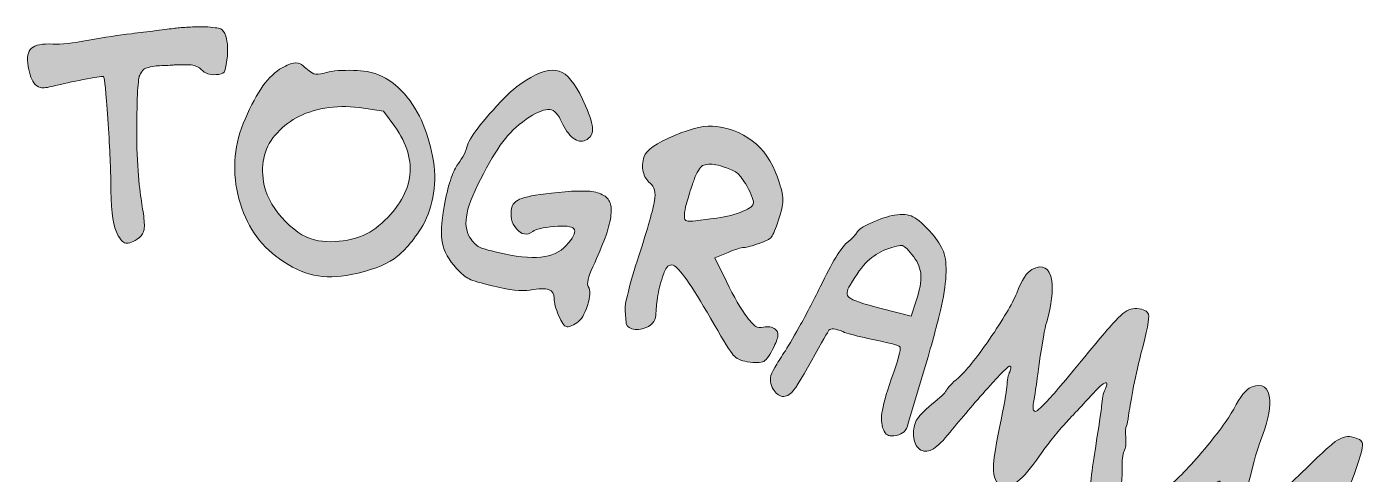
# Model space of a CAD drawing. Header units: inches. Extents: x -377 to 507, y -117 to 625.
# Drawn here: x -234.02 to -201.64, y 563.56 to 574.41 of the extents above; entities that cross this region are included whole.
import ezdxf

# ---------------------------------------------------------------- set-up
doc = ezdxf.new("R2010")
doc.units = ezdxf.units.IN
doc.header["$MEASUREMENT"] = 0
doc.layers.add('ENGRAVE', color=7, linetype='Continuous')

# ---------------------------------------------------------------- blocks, each defined once
blk = doc.blocks.new('block 263')
at = {"layer": 'ENGRAVE'}
h = blk.add_hatch(color=7, dxfattribs=at)
h.dxf.hatch_style = 2
edge = h.paths.add_edge_path()
edge.add_spline(control_points=[(-231.48, 574.242), (-231.286, 574.266), (-231.087, 574.29), (-230.882, 574.316), (-230.677, 574.341), (-230.527, 574.36), (-230.43, 574.372), (-230.333, 574.384), (-230.222, 574.393), (-230.098, 574.4), (-229.973, 574.408), (-229.843, 574.411), (-229.707, 574.409), (-229.499, 574.398), (-229.368, 574.38), (-229.316, 574.358), (-229.263, 574.335), (-229.223, 574.275), (-229.194, 574.178), (-229.145, 574.034), (-229.136, 573.844), (-229.165, 573.608), (-229.186, 573.445), (-229.209, 573.346), (-229.237, 573.311), (-229.264, 573.276), (-229.329, 573.255), (-229.431, 573.249), (-229.579, 573.24), (-229.698, 573.28), (-229.789, 573.371), (-229.842, 573.43), (-229.911, 573.466), (-229.995, 573.479), (-230.079, 573.492), (-230.229, 573.493), (-230.444, 573.483), (-230.478, 573.479), (-230.526, 573.475), (-230.589, 573.473), (-230.708, 573.468), (-230.791, 573.466), (-230.839, 573.466), (-230.888, 573.465), (-230.946, 573.456), (-231.015, 573.437), (-231.084, 573.418), (-231.128, 573.405), (-231.148, 573.397), (-231.169, 573.39), (-231.197, 573.361), (-231.234, 573.309), (-231.27, 573.257), (-231.291, 573.217), (-231.295, 573.19), (-231.3, 573.161), (-231.307, 573.098), (-231.318, 573), (-231.33, 572.901), (-231.335, 572.817), (-231.336, 572.746), (-231.337, 572.676), (-231.339, 572.562), (-231.342, 572.404), (-231.347, 572.313), (-231.348, 572.243), (-231.345, 572.192), (-231.356, 571.785), (-231.35, 571.405), (-231.327, 571.05), (-231.304, 570.695), (-231.277, 570.428), (-231.247, 570.249), (-231.218, 570.069), (-231.194, 569.907), (-231.176, 569.762), (-231.159, 569.617), (-231.162, 569.509), (-231.185, 569.44), (-231.209, 569.371), (-231.262, 569.31), (-231.343, 569.258), (-231.478, 569.175), (-231.578, 569.146), (-231.645, 569.173), (-231.711, 569.198), (-231.78, 569.292), (-231.85, 569.455), (-231.936, 569.652), (-231.979, 570.05), (-231.98, 570.649), (-231.983, 571.017), (-232.006, 571.526), (-232.05, 572.179), (-232.094, 572.831), (-232.129, 573.172), (-232.155, 573.202), (-232.16, 573.214), (-232.293, 573.195), (-232.553, 573.147), (-232.812, 573.099), (-233.054, 573.048), (-233.277, 572.992), (-233.467, 572.946), (-233.591, 572.924), (-233.65, 572.927), (-233.709, 572.93), (-233.762, 572.959), (-233.811, 573.012), (-233.89, 573.101), (-233.948, 573.246), (-233.982, 573.446), (-234.016, 573.662), (-233.988, 573.811), (-233.899, 573.891), (-233.809, 573.97), (-233.638, 574.004), (-233.385, 573.989), (-233.193, 573.979), (-232.903, 574.01), (-232.514, 574.082), (-232.126, 574.154), (-231.781, 574.208), (-231.48, 574.242)], knot_values=[0, 0, 0, 0, 1, 1, 1, 2, 2, 2, 3, 3, 3, 4, 4, 4, 5, 5, 5, 6, 6, 6, 7, 7, 7, 8, 8, 8, 9, 9, 9, 10, 10, 10, 11, 11, 11, 12, 12, 12, 13, 13, 13, 14, 14, 14, 15, 15, 15, 16, 16, 16, 17, 17, 17, 18, 18, 18, 19, 19, 19, 20, 20, 20, 21, 21, 21, 22, 22, 22, 23, 23, 23, 24, 24, 24, 25, 25, 25, 26, 26, 26, 27, 27, 27, 28, 28, 28, 29, 29, 29, 30, 30, 30, 31, 31, 31, 32, 32, 32, 33, 33, 33, 34, 34, 34, 35, 35, 35, 36, 36, 36, 37, 37, 37, 38, 38, 38, 39, 39, 39, 40, 40, 40, 41, 41, 41, 41], degree=3, periodic=1)
h = blk.add_hatch(color=7, dxfattribs=at)
h.dxf.hatch_style = 2
edge = h.paths.add_edge_path()
edge.add_spline(control_points=[(-226.809, 573.286), (-226.665, 573.333), (-226.462, 573.356), (-226.2, 573.354), (-225.938, 573.352), (-225.73, 573.326), (-225.578, 573.275), (-225.349, 573.201), (-225.136, 573.063), (-224.938, 572.859), (-224.74, 572.656), (-224.58, 572.418), (-224.457, 572.146), (-224.335, 571.874), (-224.244, 571.582), (-224.184, 571.271), (-224.125, 570.96), (-224.117, 570.662), (-224.159, 570.377), (-224.201, 570.093), (-224.288, 569.831), (-224.42, 569.594), (-224.653, 569.218), (-224.885, 568.949), (-225.118, 568.786), (-225.35, 568.624), (-225.695, 568.496), (-226.154, 568.405), (-226.484, 568.334), (-226.786, 568.329), (-227.059, 568.389), (-227.333, 568.45), (-227.612, 568.58), (-227.895, 568.782), (-228.381, 569.128), (-228.707, 569.613), (-228.874, 570.237), (-229.041, 570.861), (-229.007, 571.469), (-228.771, 572.062), (-228.5, 572.734), (-228.207, 573.173), (-227.891, 573.378), (-227.759, 573.461), (-227.648, 573.51), (-227.557, 573.525), (-227.466, 573.541), (-227.399, 573.529), (-227.356, 573.491), (-227.314, 573.453), (-227.266, 573.414), (-227.216, 573.372), (-227.165, 573.33), (-227.113, 573.297), (-227.059, 573.272), (-227.006, 573.247), (-226.923, 573.252), (-226.809, 573.286)], knot_values=[0, 0, 0, 0, 1, 1, 1, 2, 2, 2, 3, 3, 3, 4, 4, 4, 5, 5, 5, 6, 6, 6, 7, 7, 7, 8, 8, 8, 9, 9, 9, 10, 10, 10, 11, 11, 11, 12, 12, 12, 13, 13, 13, 14, 14, 14, 15, 15, 15, 16, 16, 16, 17, 17, 17, 18, 18, 18, 19, 19, 19, 19], degree=3, periodic=1)
edge = h.paths.add_edge_path()
edge.add_spline(control_points=[(-225.101, 571.989), (-225.101, 571.989), (-225.371, 572.363), (-225.371, 572.363), (-225.371, 572.363), (-225.966, 572.451), (-225.966, 572.451), (-226.251, 572.487), (-226.527, 572.483), (-226.794, 572.436), (-227.06, 572.39), (-227.291, 572.312), (-227.487, 572.201), (-227.684, 572.09), (-227.854, 571.95), (-227.999, 571.78), (-228.144, 571.611), (-228.236, 571.423), (-228.275, 571.218), (-228.314, 571.013), (-228.311, 570.795), (-228.265, 570.566), (-228.186, 570.251), (-228.014, 569.96), (-227.748, 569.689), (-227.483, 569.419), (-227.216, 569.264), (-226.948, 569.224), (-226.68, 569.184), (-226.413, 569.196), (-226.147, 569.259), (-225.881, 569.323), (-225.663, 569.43), (-225.492, 569.582), (-225.061, 569.946), (-224.813, 570.334), (-224.746, 570.747), (-224.679, 571.159), (-224.798, 571.573), (-225.101, 571.989)], knot_values=[0, 0, 0, 0, 1, 1, 1, 2, 2, 2, 3, 3, 3, 4, 4, 4, 5, 5, 5, 6, 6, 6, 7, 7, 7, 8, 8, 8, 9, 9, 9, 10, 10, 10, 11, 11, 11, 12, 12, 12, 13, 13, 13, 13], degree=3, periodic=1)
h = blk.add_hatch(color=7, dxfattribs=at)
h.dxf.hatch_style = 2
edge = h.paths.add_edge_path()
edge.add_spline(control_points=[(-221.807, 573.182), (-221.491, 573.363), (-221.238, 573.403), (-221.047, 573.303), (-220.856, 573.203), (-220.668, 572.933), (-220.481, 572.495), (-220.369, 572.236), (-220.312, 572.046), (-220.312, 571.924), (-220.312, 571.802), (-220.367, 571.714), (-220.479, 571.659), (-220.571, 571.611), (-220.671, 571.629), (-220.779, 571.712), (-220.887, 571.796), (-220.981, 571.928), (-221.06, 572.109), (-221.139, 572.29), (-221.234, 572.389), (-221.347, 572.403), (-221.459, 572.418), (-221.625, 572.356), (-221.843, 572.216), (-222.07, 572.067), (-222.263, 571.895), (-222.422, 571.701), (-222.581, 571.506), (-222.756, 571.226), (-222.947, 570.859), (-223.165, 570.452), (-223.3, 570.131), (-223.35, 569.893), (-223.4, 569.656), (-223.377, 569.458), (-223.28, 569.302), (-223.209, 569.187), (-223.132, 569.109), (-223.049, 569.069), (-222.965, 569.029), (-222.766, 568.975), (-222.452, 568.906), (-222.037, 568.82), (-221.709, 568.797), (-221.467, 568.839), (-221.226, 568.88), (-221.034, 568.992), (-220.893, 569.173), (-220.755, 569.337), (-220.712, 569.451), (-220.764, 569.512), (-220.816, 569.574), (-220.976, 569.593), (-221.243, 569.569), (-221.509, 569.545), (-221.681, 569.504), (-221.759, 569.447), (-221.898, 569.347), (-222.03, 569.368), (-222.153, 569.51), (-222.276, 569.652), (-222.312, 569.828), (-222.263, 570.036), (-222.238, 570.14), (-222.136, 570.219), (-221.955, 570.272), (-221.774, 570.325), (-221.447, 570.371), (-220.974, 570.41), (-220.755, 570.428), (-220.574, 570.433), (-220.431, 570.425), (-220.288, 570.417), (-220.168, 570.389), (-220.073, 570.34), (-219.977, 570.292), (-219.914, 570.226), (-219.884, 570.144), (-219.855, 570.062), (-219.85, 569.945), (-219.87, 569.797), (-219.891, 569.648), (-219.937, 569.479), (-220.008, 569.29), (-220.079, 569.101), (-220.176, 568.867), (-220.3, 568.589), (-220.417, 568.338), (-220.455, 568.179), (-220.413, 568.111), (-220.358, 568.023), (-220.365, 567.871), (-220.434, 567.655), (-220.502, 567.439), (-220.587, 567.3), (-220.689, 567.237), (-220.811, 567.161), (-220.897, 567.129), (-220.946, 567.141), (-220.996, 567.153), (-221.057, 567.243), (-221.131, 567.411), (-221.204, 567.579), (-221.24, 567.718), (-221.237, 567.828), (-221.24, 567.938), (-221.285, 568.008), (-221.374, 568.038), (-221.463, 568.068), (-221.613, 568.064), (-221.825, 568.027), (-222.024, 567.993), (-222.329, 568.027), (-222.74, 568.131), (-223.014, 568.195), (-223.2, 568.251), (-223.296, 568.297), (-223.393, 568.343), (-223.496, 568.428), (-223.606, 568.553), (-223.794, 568.759), (-223.909, 568.964), (-223.948, 569.164), (-223.988, 569.365), (-223.973, 569.66), (-223.904, 570.05), (-223.862, 570.301), (-223.812, 570.512), (-223.754, 570.684), (-223.696, 570.856), (-223.643, 570.976), (-223.596, 571.043), (-223.548, 571.11), (-223.501, 571.181), (-223.453, 571.257), (-223.406, 571.333), (-223.373, 571.413), (-223.354, 571.495), (-223.302, 571.714), (-222.992, 572.117), (-222.425, 572.702), (-222.268, 572.874), (-222.062, 573.033), (-221.807, 573.182)], knot_values=[0, 0, 0, 0, 1, 1, 1, 2, 2, 2, 3, 3, 3, 4, 4, 4, 5, 5, 5, 6, 6, 6, 7, 7, 7, 8, 8, 8, 9, 9, 9, 10, 10, 10, 11, 11, 11, 12, 12, 12, 13, 13, 13, 14, 14, 14, 15, 15, 15, 16, 16, 16, 17, 17, 17, 18, 18, 18, 19, 19, 19, 20, 20, 20, 21, 21, 21, 22, 22, 22, 23, 23, 23, 24, 24, 24, 25, 25, 25, 26, 26, 26, 27, 27, 27, 28, 28, 28, 29, 29, 29, 30, 30, 30, 31, 31, 31, 32, 32, 32, 33, 33, 33, 34, 34, 34, 35, 35, 35, 36, 36, 36, 37, 37, 37, 38, 38, 38, 39, 39, 39, 40, 40, 40, 41, 41, 41, 42, 42, 42, 43, 43, 43, 44, 44, 44, 45, 45, 45, 46, 46, 46, 47, 47, 47, 48, 48, 48, 48], degree=3, periodic=1)
h = blk.add_hatch(color=7, dxfattribs=at)
h.dxf.hatch_style = 2
edge = h.paths.add_edge_path()
edge.add_spline(control_points=[(-217.305, 571.993), (-216.529, 571.879), (-216.021, 571.421), (-215.782, 570.62), (-215.723, 570.435), (-215.695, 570.291), (-215.699, 570.189), (-215.702, 570.086), (-215.737, 569.933), (-215.803, 569.729), (-215.874, 569.509), (-215.932, 569.372), (-215.976, 569.318), (-216.02, 569.263), (-216.118, 569.211), (-216.272, 569.16), (-216.446, 569.097), (-216.569, 569.064), (-216.641, 569.061), (-216.714, 569.057), (-216.842, 569.017), (-217.027, 568.941), (-217.027, 568.941), (-217.344, 568.812), (-217.344, 568.812), (-217.344, 568.812), (-217.069, 568.234), (-217.069, 568.234), (-216.883, 567.853), (-216.715, 567.565), (-216.565, 567.368), (-216.473, 567.249), (-216.404, 567.175), (-216.357, 567.145), (-216.311, 567.115), (-216.249, 567.109), (-216.172, 567.125), (-216.057, 567.154), (-215.961, 567.138), (-215.885, 567.077), (-215.839, 567.039), (-215.816, 566.993), (-215.818, 566.94), (-215.821, 566.887), (-215.852, 566.794), (-215.914, 566.659), (-216.008, 566.458), (-216.091, 566.339), (-216.163, 566.3), (-216.235, 566.26), (-216.37, 566.258), (-216.566, 566.292), (-216.718, 566.317), (-216.83, 566.371), (-216.901, 566.453), (-216.972, 566.535), (-217.126, 566.781), (-217.362, 567.19), (-217.85, 568.047), (-218.171, 568.521), (-218.325, 568.613), (-218.42, 568.667), (-218.499, 568.627), (-218.56, 568.493), (-218.578, 568.457), (-218.596, 568.41), (-218.615, 568.35), (-218.67, 568.179), (-218.71, 568.009), (-218.735, 567.842), (-218.759, 567.675), (-218.772, 567.553), (-218.773, 567.476), (-218.774, 567.399), (-218.792, 567.33), (-218.827, 567.267), (-218.862, 567.204), (-218.924, 567.154), (-219.013, 567.118), (-219.141, 567.07), (-219.255, 567.061), (-219.355, 567.091), (-219.456, 567.12), (-219.504, 567.179), (-219.499, 567.266), (-219.5, 567.32), (-219.505, 567.382), (-219.514, 567.453), (-219.524, 567.524), (-219.525, 567.589), (-219.519, 567.646), (-219.512, 567.703), (-219.484, 567.833), (-219.433, 568.036), (-219.382, 568.239), (-219.301, 568.512), (-219.19, 568.857), (-218.97, 569.539), (-218.842, 569.982), (-218.809, 570.188), (-218.775, 570.394), (-218.81, 570.537), (-218.914, 570.618), (-218.999, 570.687), (-219.055, 570.779), (-219.083, 570.895), (-219.111, 571.011), (-219.104, 571.133), (-219.062, 571.262), (-219.012, 571.418), (-218.767, 571.588), (-218.328, 571.772), (-217.889, 571.957), (-217.548, 572.031), (-217.305, 571.993)], knot_values=[0, 0, 0, 0, 1, 1, 1, 2, 2, 2, 3, 3, 3, 4, 4, 4, 5, 5, 5, 6, 6, 6, 7, 7, 7, 8, 8, 8, 9, 9, 9, 10, 10, 10, 11, 11, 11, 12, 12, 12, 13, 13, 13, 14, 14, 14, 15, 15, 15, 16, 16, 16, 17, 17, 17, 18, 18, 18, 19, 19, 19, 20, 20, 20, 21, 21, 21, 22, 22, 22, 23, 23, 23, 24, 24, 24, 25, 25, 25, 26, 26, 26, 27, 27, 27, 28, 28, 28, 29, 29, 29, 30, 30, 30, 31, 31, 31, 32, 32, 32, 33, 33, 33, 34, 34, 34, 35, 35, 35, 36, 36, 36, 37, 37, 37, 38, 38, 38, 38], degree=3, periodic=1)
edge = h.paths.add_edge_path()
edge.add_spline(control_points=[(-216.576, 570.557), (-216.656, 570.695), (-216.729, 570.793), (-216.793, 570.85), (-216.858, 570.906), (-216.95, 570.953), (-217.068, 570.992), (-217.175, 571.026), (-217.259, 571.05), (-217.32, 571.064), (-217.381, 571.078), (-217.442, 571.082), (-217.502, 571.079), (-217.563, 571.075), (-217.61, 571.063), (-217.643, 571.044), (-217.675, 571.025), (-217.71, 570.986), (-217.747, 570.926), (-217.784, 570.867), (-217.816, 570.801), (-217.842, 570.73), (-217.868, 570.658), (-217.902, 570.558), (-217.943, 570.429), (-217.997, 570.263), (-218.035, 570.132), (-218.056, 570.039), (-218.078, 569.945), (-218.088, 569.868), (-218.086, 569.808), (-218.085, 569.748), (-218.066, 569.714), (-218.03, 569.705), (-217.995, 569.696), (-217.944, 569.694), (-217.878, 569.696), (-217.878, 569.696), (-217.385, 569.76), (-217.385, 569.76), (-217.145, 569.789), (-216.929, 569.839), (-216.736, 569.91), (-216.544, 569.981), (-216.438, 570.05), (-216.417, 570.114), (-216.396, 570.178), (-216.449, 570.326), (-216.576, 570.557)], knot_values=[0, 0, 0, 0, 1, 1, 1, 2, 2, 2, 3, 3, 3, 4, 4, 4, 5, 5, 5, 6, 6, 6, 7, 7, 7, 8, 8, 8, 9, 9, 9, 10, 10, 10, 11, 11, 11, 12, 12, 12, 13, 13, 13, 14, 14, 14, 15, 15, 15, 16, 16, 16, 16], degree=3, periodic=1)
h = blk.add_hatch(color=7, dxfattribs=at)
h.dxf.hatch_style = 2
edge = h.paths.add_edge_path()
edge.add_spline(control_points=[(-212.993, 569.846), (-212.81, 569.874), (-212.662, 569.861), (-212.548, 569.805), (-212.433, 569.749), (-212.278, 569.611), (-212.082, 569.39), (-211.954, 569.24), (-211.863, 569.096), (-211.81, 568.959), (-211.757, 568.821), (-211.736, 568.628), (-211.749, 568.38), (-211.762, 568.133), (-211.807, 567.849), (-211.883, 567.53), (-211.958, 567.209), (-212.079, 566.766), (-212.244, 566.199), (-212.244, 566.199), (-212.662, 564.798), (-212.662, 564.798), (-212.69, 564.699), (-212.724, 564.631), (-212.765, 564.592), (-212.805, 564.554), (-212.868, 564.525), (-212.955, 564.505), (-213.041, 564.492), (-213.102, 564.49), (-213.139, 564.503), (-213.177, 564.516), (-213.212, 564.55), (-213.244, 564.606), (-213.306, 564.722), (-213.325, 564.87), (-213.3, 565.049), (-213.276, 565.228), (-213.2, 565.502), (-213.073, 565.871), (-212.908, 566.334), (-212.837, 566.591), (-212.858, 566.643), (-212.871, 566.672), (-212.961, 566.706), (-213.128, 566.744), (-213.295, 566.783), (-213.495, 566.826), (-213.728, 566.876), (-213.961, 566.926), (-214.135, 566.973), (-214.25, 567.021), (-214.433, 567.095), (-214.544, 567.108), (-214.583, 567.057), (-214.606, 567.029), (-214.748, 566.78), (-215.007, 566.311), (-215.267, 565.84), (-215.436, 565.576), (-215.515, 565.517), (-215.598, 565.447), (-215.684, 565.432), (-215.771, 565.471), (-215.859, 565.51), (-215.927, 565.591), (-215.974, 565.714), (-216, 565.785), (-216.008, 565.85), (-216, 565.907), (-215.992, 565.965), (-215.957, 566.046), (-215.895, 566.153), (-215.833, 566.258), (-215.759, 566.376), (-215.673, 566.506), (-215.586, 566.635), (-215.462, 566.844), (-215.301, 567.135), (-215.139, 567.426), (-214.97, 567.749), (-214.795, 568.104), (-214.51, 568.694), (-214.296, 569.051), (-214.152, 569.171), (-214.008, 569.293), (-213.926, 569.376), (-213.907, 569.423), (-213.881, 569.486), (-213.764, 569.564), (-213.554, 569.659), (-213.345, 569.753), (-213.158, 569.815), (-212.993, 569.846)], knot_values=[0, 0, 0, 0, 1, 1, 1, 2, 2, 2, 3, 3, 3, 4, 4, 4, 5, 5, 5, 6, 6, 6, 7, 7, 7, 8, 8, 8, 9, 9, 9, 10, 10, 10, 11, 11, 11, 12, 12, 12, 13, 13, 13, 14, 14, 14, 15, 15, 15, 16, 16, 16, 17, 17, 17, 18, 18, 18, 19, 19, 19, 20, 20, 20, 21, 21, 21, 22, 22, 22, 23, 23, 23, 24, 24, 24, 25, 25, 25, 26, 26, 26, 27, 27, 27, 28, 28, 28, 29, 29, 29, 30, 30, 30, 31, 31, 31, 31], degree=3, periodic=1)
edge = h.paths.add_edge_path()
edge.add_spline(control_points=[(-212.529, 568.832), (-212.651, 568.998), (-212.742, 569.088), (-212.802, 569.104), (-212.863, 569.12), (-212.998, 569.088), (-213.207, 569.009), (-213.375, 568.943), (-213.521, 568.849), (-213.647, 568.727), (-213.774, 568.605), (-213.915, 568.412), (-214.073, 568.146), (-214.161, 568.006), (-214.168, 567.905), (-214.095, 567.845), (-214.017, 567.782), (-213.758, 567.694), (-213.316, 567.581), (-213.316, 567.581), (-212.596, 567.396), (-212.596, 567.396), (-212.596, 567.396), (-212.472, 567.766), (-212.472, 567.766), (-212.385, 568.023), (-212.346, 568.23), (-212.355, 568.386), (-212.365, 568.542), (-212.422, 568.691), (-212.529, 568.832)], knot_values=[0, 0, 0, 0, 1, 1, 1, 2, 2, 2, 3, 3, 3, 4, 4, 4, 5, 5, 5, 6, 6, 6, 7, 7, 7, 8, 8, 8, 9, 9, 9, 10, 10, 10, 10], degree=3, periodic=1)
h = blk.add_hatch(color=7, dxfattribs=at)
h.dxf.hatch_style = 2
edge = h.paths.add_edge_path()
edge.add_spline(control_points=[(-212.467, 564.863), (-212.418, 564.959), (-212.292, 565.091), (-212.088, 565.259), (-211.884, 565.428), (-211.77, 565.537), (-211.744, 565.587), (-211.703, 565.668), (-211.605, 565.773), (-211.449, 565.902), (-211.271, 566.053), (-211.019, 566.364), (-210.694, 566.838), (-210.369, 567.312), (-210.149, 567.685), (-210.036, 567.956), (-209.911, 568.273), (-209.788, 568.464), (-209.666, 568.528), (-209.4, 568.664), (-209.241, 568.573), (-209.188, 568.254), (-209.153, 568.014), (-209.193, 567.683), (-209.308, 567.26), (-209.357, 567.101), (-209.418, 566.76), (-209.49, 566.236), (-209.562, 565.711), (-209.606, 565.415), (-209.622, 565.347), (-209.635, 565.284), (-209.64, 565.227), (-209.637, 565.178), (-209.634, 565.129), (-209.622, 565.099), (-209.602, 565.089), (-209.567, 565.071), (-209.463, 565.156), (-209.291, 565.343), (-209.118, 565.531), (-208.787, 565.924), (-208.296, 566.523), (-207.895, 567.008), (-207.632, 567.308), (-207.508, 567.422), (-207.383, 567.535), (-207.256, 567.588), (-207.127, 567.579), (-206.959, 567.562), (-206.864, 567.517), (-206.845, 567.444), (-206.818, 567.348), (-206.878, 567.026), (-207.025, 566.48), (-207.106, 566.16), (-207.172, 565.865), (-207.222, 565.592), (-207.273, 565.32), (-207.308, 565.12), (-207.325, 564.993), (-207.343, 564.865), (-207.359, 564.781), (-207.375, 564.738), (-207.398, 564.693), (-207.404, 564.597), (-207.393, 564.452), (-207.382, 564.307), (-207.395, 564.196), (-207.434, 564.121), (-207.473, 564.046), (-207.489, 563.899), (-207.484, 563.68), (-207.478, 563.462), (-207.491, 563.323), (-207.522, 563.262), (-207.566, 563.177), (-207.575, 563.055), (-207.548, 562.895), (-207.519, 562.754), (-207.537, 562.611), (-207.602, 562.466), (-207.666, 562.322), (-207.755, 562.212), (-207.866, 562.136), (-207.978, 562.06), (-208.082, 562.046), (-208.177, 562.095), (-208.278, 562.147), (-208.316, 562.379), (-208.291, 562.791), (-208.267, 563.204), (-208.211, 563.688), (-208.122, 564.246), (-208.033, 564.802), (-207.986, 565.124), (-207.98, 565.209), (-207.968, 565.394), (-207.939, 565.531), (-207.893, 565.621), (-207.846, 565.712), (-207.836, 565.764), (-207.861, 565.776), (-207.906, 565.799), (-208.012, 565.717), (-208.177, 565.53), (-208.259, 565.445), (-208.371, 565.324), (-208.514, 565.169), (-208.657, 565.014), (-208.771, 564.89), (-208.857, 564.798), (-208.942, 564.705), (-209.037, 564.595), (-209.14, 564.468), (-209.244, 564.34), (-209.331, 564.224), (-209.403, 564.122), (-209.818, 563.497), (-210.143, 563.21), (-210.377, 563.26), (-210.501, 563.292), (-210.574, 563.421), (-210.597, 563.649), (-210.613, 563.803), (-210.565, 564.151), (-210.452, 564.693), (-210.34, 565.234), (-210.28, 565.56), (-210.274, 565.671), (-210.264, 565.85), (-210.241, 565.977), (-210.204, 566.05), (-210.167, 566.122), (-210.165, 566.168), (-210.201, 566.186), (-210.226, 566.198), (-210.404, 566.02), (-210.736, 565.651), (-211.068, 565.282), (-211.373, 564.925), (-211.651, 564.58), (-211.81, 564.381), (-211.944, 564.249), (-212.055, 564.181), (-212.165, 564.115), (-212.266, 564.104), (-212.356, 564.151), (-212.447, 564.197), (-212.504, 564.295), (-212.528, 564.448), (-212.551, 564.599), (-212.531, 564.738), (-212.467, 564.863)], knot_values=[0, 0, 0, 0, 1, 1, 1, 2, 2, 2, 3, 3, 3, 4, 4, 4, 5, 5, 5, 6, 6, 6, 7, 7, 7, 8, 8, 8, 9, 9, 9, 10, 10, 10, 11, 11, 11, 12, 12, 12, 13, 13, 13, 14, 14, 14, 15, 15, 15, 16, 16, 16, 17, 17, 17, 18, 18, 18, 19, 19, 19, 20, 20, 20, 21, 21, 21, 22, 22, 22, 23, 23, 23, 24, 24, 24, 25, 25, 25, 26, 26, 26, 27, 27, 27, 28, 28, 28, 29, 29, 29, 30, 30, 30, 31, 31, 31, 32, 32, 32, 33, 33, 33, 34, 34, 34, 35, 35, 35, 36, 36, 36, 37, 37, 37, 38, 38, 38, 39, 39, 39, 40, 40, 40, 41, 41, 41, 42, 42, 42, 43, 43, 43, 44, 44, 44, 45, 45, 45, 46, 46, 46, 47, 47, 47, 48, 48, 48, 49, 49, 49, 50, 50, 50, 51, 51, 51, 51], degree=3, periodic=1)
h = blk.add_hatch(color=7, dxfattribs=at)
h.dxf.hatch_style = 2
edge = h.paths.add_edge_path()
edge.add_spline(control_points=[(-207.514, 562.318), (-207.456, 562.408), (-207.317, 562.526), (-207.097, 562.673), (-206.877, 562.819), (-206.752, 562.916), (-206.721, 562.964), (-206.672, 563.04), (-206.564, 563.134), (-206.396, 563.247), (-206.203, 563.378), (-205.921, 563.662), (-205.549, 564.099), (-205.177, 564.538), (-204.92, 564.886), (-204.779, 565.145), (-204.623, 565.447), (-204.481, 565.624), (-204.353, 565.676), (-204.074, 565.784), (-203.925, 565.677), (-203.906, 565.354), (-203.895, 565.112), (-203.969, 564.786), (-204.127, 564.377), (-204.192, 564.225), (-204.288, 563.892), (-204.413, 563.377), (-204.538, 562.863), (-204.612, 562.573), (-204.635, 562.507), (-204.655, 562.445), (-204.666, 562.39), (-204.667, 562.34), (-204.669, 562.292), (-204.661, 562.261), (-204.642, 562.249), (-204.608, 562.227), (-204.497, 562.301), (-204.306, 562.469), (-204.115, 562.639), (-203.746, 562.995), (-203.196, 563.541), (-202.747, 563.983), (-202.455, 564.254), (-202.319, 564.354), (-202.183, 564.454), (-202.052, 564.493), (-201.925, 564.472), (-201.759, 564.437), (-201.669, 564.383), (-201.657, 564.308), (-201.641, 564.21), (-201.733, 563.896), (-201.935, 563.368), (-202.049, 563.058), (-202.145, 562.77), (-202.223, 562.505), (-202.302, 562.239), (-202.356, 562.044), (-202.387, 561.919), (-202.417, 561.795), (-202.443, 561.712), (-202.462, 561.671), (-202.49, 561.628), (-202.506, 561.534), (-202.51, 561.388), (-202.513, 561.243), (-202.538, 561.134), (-202.584, 561.063), (-202.63, 560.992), (-202.662, 560.848), (-202.679, 560.63), (-202.696, 560.412), (-202.723, 560.275), (-202.76, 560.218), (-202.812, 560.138), (-202.834, 560.016), (-202.824, 559.856), (-202.81, 559.712), (-202.842, 559.571), (-202.921, 559.434), (-203, 559.297), (-203.099, 559.197), (-203.218, 559.132), (-203.337, 559.068), (-203.441, 559.065), (-203.531, 559.124), (-203.626, 559.186), (-203.64, 559.421), (-203.574, 559.828), (-203.507, 560.236), (-203.401, 560.712), (-203.256, 561.257), (-203.111, 561.802), (-203.03, 562.117), (-203.016, 562.202), (-202.985, 562.384), (-202.942, 562.517), (-202.887, 562.603), (-202.831, 562.688), (-202.815, 562.738), (-202.839, 562.754), (-202.882, 562.781), (-202.995, 562.71), (-203.18, 562.54), (-203.27, 562.464), (-203.394, 562.356), (-203.551, 562.217), (-203.709, 562.077), (-203.836, 561.966), (-203.93, 561.882), (-204.025, 561.799), (-204.13, 561.699), (-204.246, 561.582), (-204.362, 561.466), (-204.461, 561.361), (-204.543, 561.265), (-205.02, 560.687), (-205.372, 560.435), (-205.6, 560.509), (-205.72, 560.553), (-205.779, 560.689), (-205.779, 560.918), (-205.779, 561.072), (-205.696, 561.413), (-205.528, 561.941), (-205.36, 562.468), (-205.268, 562.787), (-205.25, 562.897), (-205.223, 563.074), (-205.187, 563.196), (-205.142, 563.265), (-205.097, 563.334), (-205.092, 563.379), (-205.125, 563.4), (-205.149, 563.416), (-205.344, 563.257), (-205.712, 562.924), (-206.08, 562.591), (-206.42, 562.266), (-206.733, 561.951), (-206.911, 561.771), (-207.058, 561.653), (-207.175, 561.597), (-207.292, 561.542), (-207.393, 561.542), (-207.478, 561.597), (-207.563, 561.653), (-207.61, 561.757), (-207.618, 561.91), (-207.626, 562.064), (-207.591, 562.2), (-207.514, 562.318)], knot_values=[0, 0, 0, 0, 1, 1, 1, 2, 2, 2, 3, 3, 3, 4, 4, 4, 5, 5, 5, 6, 6, 6, 7, 7, 7, 8, 8, 8, 9, 9, 9, 10, 10, 10, 11, 11, 11, 12, 12, 12, 13, 13, 13, 14, 14, 14, 15, 15, 15, 16, 16, 16, 17, 17, 17, 18, 18, 18, 19, 19, 19, 20, 20, 20, 21, 21, 21, 22, 22, 22, 23, 23, 23, 24, 24, 24, 25, 25, 25, 26, 26, 26, 27, 27, 27, 28, 28, 28, 29, 29, 29, 30, 30, 30, 31, 31, 31, 32, 32, 32, 33, 33, 33, 34, 34, 34, 35, 35, 35, 36, 36, 36, 37, 37, 37, 38, 38, 38, 39, 39, 39, 40, 40, 40, 41, 41, 41, 42, 42, 42, 43, 43, 43, 44, 44, 44, 45, 45, 45, 46, 46, 46, 47, 47, 47, 48, 48, 48, 49, 49, 49, 50, 50, 50, 51, 51, 51, 51], degree=3, periodic=1)
at = {"layer": 'ENGRAVE', "lineweight": 0}
for points, knots in [([(-231.48, 574.242), (-231.286, 574.266), (-231.087, 574.29), (-230.882, 574.316), (-230.677, 574.341), (-230.527, 574.36), (-230.43, 574.372), (-230.333, 574.384), (-230.222, 574.393), (-230.098, 574.4), (-229.973, 574.408), (-229.843, 574.411), (-229.707, 574.409), (-229.499, 574.398), (-229.368, 574.38), (-229.316, 574.358), (-229.263, 574.335), (-229.223, 574.275), (-229.194, 574.178), (-229.145, 574.034), (-229.136, 573.844), (-229.165, 573.608), (-229.186, 573.445), (-229.209, 573.346), (-229.237, 573.311), (-229.264, 573.276), (-229.329, 573.255), (-229.431, 573.249), (-229.579, 573.24), (-229.698, 573.28), (-229.789, 573.371), (-229.842, 573.43), (-229.911, 573.466), (-229.995, 573.479), (-230.079, 573.492), (-230.229, 573.493), (-230.444, 573.483), (-230.478, 573.479), (-230.526, 573.475), (-230.589, 573.473), (-230.708, 573.468), (-230.791, 573.466), (-230.839, 573.466), (-230.888, 573.465), (-230.946, 573.456), (-231.015, 573.437), (-231.084, 573.418), (-231.128, 573.405), (-231.148, 573.397), (-231.169, 573.39), (-231.197, 573.361), (-231.234, 573.309), (-231.27, 573.257), (-231.291, 573.217), (-231.295, 573.19), (-231.3, 573.161), (-231.307, 573.098), (-231.318, 573), (-231.33, 572.901), (-231.335, 572.817), (-231.336, 572.746), (-231.337, 572.676), (-231.339, 572.562), (-231.342, 572.404), (-231.347, 572.313), (-231.348, 572.243), (-231.345, 572.192), (-231.356, 571.785), (-231.35, 571.405), (-231.327, 571.05), (-231.304, 570.695), (-231.277, 570.428), (-231.247, 570.249), (-231.218, 570.069), (-231.194, 569.907), (-231.176, 569.762), (-231.159, 569.617), (-231.162, 569.509), (-231.185, 569.44), (-231.209, 569.371), (-231.262, 569.31), (-231.343, 569.258), (-231.478, 569.175), (-231.578, 569.146), (-231.645, 569.173), (-231.711, 569.198), (-231.78, 569.292), (-231.85, 569.455), (-231.936, 569.652), (-231.979, 570.05), (-231.98, 570.649), (-231.983, 571.017), (-232.006, 571.526), (-232.05, 572.179), (-232.094, 572.831), (-232.129, 573.172), (-232.155, 573.202), (-232.16, 573.214), (-232.293, 573.195), (-232.553, 573.147), (-232.812, 573.099), (-233.054, 573.048), (-233.277, 572.992), (-233.467, 572.946), (-233.591, 572.924), (-233.65, 572.927), (-233.709, 572.93), (-233.762, 572.959), (-233.811, 573.012), (-233.89, 573.101), (-233.948, 573.246), (-233.982, 573.446), (-234.016, 573.662), (-233.988, 573.811), (-233.899, 573.891), (-233.809, 573.97), (-233.638, 574.004), (-233.385, 573.989), (-233.193, 573.979), (-232.903, 574.01), (-232.514, 574.082), (-232.126, 574.154), (-231.781, 574.208), (-231.48, 574.242)], [0, 0, 0, 0, 1, 1, 1, 2, 2, 2, 3, 3, 3, 4, 4, 4, 5, 5, 5, 6, 6, 6, 7, 7, 7, 8, 8, 8, 9, 9, 9, 10, 10, 10, 11, 11, 11, 12, 12, 12, 13, 13, 13, 14, 14, 14, 15, 15, 15, 16, 16, 16, 17, 17, 17, 18, 18, 18, 19, 19, 19, 20, 20, 20, 21, 21, 21, 22, 22, 22, 23, 23, 23, 24, 24, 24, 25, 25, 25, 26, 26, 26, 27, 27, 27, 28, 28, 28, 29, 29, 29, 30, 30, 30, 31, 31, 31, 32, 32, 32, 33, 33, 33, 34, 34, 34, 35, 35, 35, 36, 36, 36, 37, 37, 37, 38, 38, 38, 39, 39, 39, 40, 40, 40, 41, 41, 41, 41]), ([(-226.809, 573.286), (-226.665, 573.333), (-226.462, 573.356), (-226.2, 573.354), (-225.938, 573.352), (-225.73, 573.326), (-225.578, 573.275), (-225.349, 573.201), (-225.136, 573.063), (-224.938, 572.859), (-224.74, 572.656), (-224.58, 572.418), (-224.457, 572.146), (-224.335, 571.874), (-224.244, 571.582), (-224.184, 571.271), (-224.125, 570.96), (-224.117, 570.662), (-224.159, 570.377), (-224.201, 570.093), (-224.288, 569.831), (-224.42, 569.594), (-224.653, 569.218), (-224.885, 568.949), (-225.118, 568.786), (-225.35, 568.624), (-225.695, 568.496), (-226.154, 568.405), (-226.484, 568.334), (-226.786, 568.329), (-227.059, 568.389), (-227.333, 568.45), (-227.612, 568.58), (-227.895, 568.782), (-228.381, 569.128), (-228.707, 569.613), (-228.874, 570.237), (-229.041, 570.861), (-229.007, 571.469), (-228.771, 572.062), (-228.5, 572.734), (-228.207, 573.173), (-227.891, 573.378), (-227.759, 573.461), (-227.648, 573.51), (-227.557, 573.525), (-227.466, 573.541), (-227.399, 573.529), (-227.356, 573.491), (-227.314, 573.453), (-227.266, 573.414), (-227.216, 573.372), (-227.165, 573.33), (-227.113, 573.297), (-227.059, 573.272), (-227.006, 573.247), (-226.923, 573.252), (-226.809, 573.286)], [0, 0, 0, 0, 1, 1, 1, 2, 2, 2, 3, 3, 3, 4, 4, 4, 5, 5, 5, 6, 6, 6, 7, 7, 7, 8, 8, 8, 9, 9, 9, 10, 10, 10, 11, 11, 11, 12, 12, 12, 13, 13, 13, 14, 14, 14, 15, 15, 15, 16, 16, 16, 17, 17, 17, 18, 18, 18, 19, 19, 19, 19]), ([(-221.807, 573.182), (-221.491, 573.363), (-221.238, 573.403), (-221.047, 573.303), (-220.856, 573.203), (-220.668, 572.933), (-220.481, 572.495), (-220.369, 572.236), (-220.312, 572.046), (-220.312, 571.924), (-220.312, 571.802), (-220.367, 571.714), (-220.479, 571.659), (-220.571, 571.611), (-220.671, 571.629), (-220.779, 571.712), (-220.887, 571.796), (-220.981, 571.928), (-221.06, 572.109), (-221.139, 572.29), (-221.234, 572.389), (-221.347, 572.403), (-221.459, 572.418), (-221.625, 572.356), (-221.843, 572.216), (-222.07, 572.067), (-222.263, 571.895), (-222.422, 571.701), (-222.581, 571.506), (-222.756, 571.226), (-222.947, 570.859), (-223.165, 570.452), (-223.3, 570.131), (-223.35, 569.893), (-223.4, 569.656), (-223.377, 569.458), (-223.28, 569.302), (-223.209, 569.187), (-223.132, 569.109), (-223.049, 569.069), (-222.965, 569.029), (-222.766, 568.975), (-222.452, 568.906), (-222.037, 568.82), (-221.709, 568.797), (-221.467, 568.839), (-221.226, 568.88), (-221.034, 568.992), (-220.893, 569.173), (-220.755, 569.337), (-220.712, 569.451), (-220.764, 569.512), (-220.816, 569.574), (-220.976, 569.593), (-221.243, 569.569), (-221.509, 569.545), (-221.681, 569.504), (-221.759, 569.447), (-221.898, 569.347), (-222.03, 569.368), (-222.153, 569.51), (-222.276, 569.652), (-222.312, 569.828), (-222.263, 570.036), (-222.238, 570.14), (-222.136, 570.219), (-221.955, 570.272), (-221.774, 570.325), (-221.447, 570.371), (-220.974, 570.41), (-220.755, 570.428), (-220.574, 570.433), (-220.431, 570.425), (-220.288, 570.417), (-220.168, 570.389), (-220.073, 570.34), (-219.977, 570.292), (-219.914, 570.226), (-219.884, 570.144), (-219.855, 570.062), (-219.85, 569.945), (-219.87, 569.797), (-219.891, 569.648), (-219.937, 569.479), (-220.008, 569.29), (-220.079, 569.101), (-220.176, 568.867), (-220.3, 568.589), (-220.417, 568.338), (-220.455, 568.179), (-220.413, 568.111), (-220.358, 568.023), (-220.365, 567.871), (-220.434, 567.655), (-220.502, 567.439), (-220.587, 567.3), (-220.689, 567.237), (-220.811, 567.161), (-220.897, 567.129), (-220.946, 567.141), (-220.996, 567.153), (-221.057, 567.243), (-221.131, 567.411), (-221.204, 567.579), (-221.24, 567.718), (-221.237, 567.828), (-221.24, 567.938), (-221.285, 568.008), (-221.374, 568.038), (-221.463, 568.068), (-221.613, 568.064), (-221.825, 568.027), (-222.024, 567.993), (-222.329, 568.027), (-222.74, 568.131), (-223.014, 568.195), (-223.2, 568.251), (-223.296, 568.297), (-223.393, 568.343), (-223.496, 568.428), (-223.606, 568.553), (-223.794, 568.759), (-223.909, 568.964), (-223.948, 569.164), (-223.988, 569.365), (-223.973, 569.66), (-223.904, 570.05), (-223.862, 570.301), (-223.812, 570.512), (-223.754, 570.684), (-223.696, 570.856), (-223.643, 570.976), (-223.596, 571.043), (-223.548, 571.11), (-223.501, 571.181), (-223.453, 571.257), (-223.406, 571.333), (-223.373, 571.413), (-223.354, 571.495), (-223.302, 571.714), (-222.992, 572.117), (-222.425, 572.702), (-222.268, 572.874), (-222.062, 573.033), (-221.807, 573.182)], [0, 0, 0, 0, 1, 1, 1, 2, 2, 2, 3, 3, 3, 4, 4, 4, 5, 5, 5, 6, 6, 6, 7, 7, 7, 8, 8, 8, 9, 9, 9, 10, 10, 10, 11, 11, 11, 12, 12, 12, 13, 13, 13, 14, 14, 14, 15, 15, 15, 16, 16, 16, 17, 17, 17, 18, 18, 18, 19, 19, 19, 20, 20, 20, 21, 21, 21, 22, 22, 22, 23, 23, 23, 24, 24, 24, 25, 25, 25, 26, 26, 26, 27, 27, 27, 28, 28, 28, 29, 29, 29, 30, 30, 30, 31, 31, 31, 32, 32, 32, 33, 33, 33, 34, 34, 34, 35, 35, 35, 36, 36, 36, 37, 37, 37, 38, 38, 38, 39, 39, 39, 40, 40, 40, 41, 41, 41, 42, 42, 42, 43, 43, 43, 44, 44, 44, 45, 45, 45, 46, 46, 46, 47, 47, 47, 48, 48, 48, 48]), ([(-225.101, 571.989), (-225.101, 571.989), (-225.371, 572.363), (-225.371, 572.363), (-225.371, 572.363), (-225.966, 572.451), (-225.966, 572.451), (-226.251, 572.487), (-226.527, 572.483), (-226.794, 572.436), (-227.06, 572.39), (-227.291, 572.312), (-227.487, 572.201), (-227.684, 572.09), (-227.854, 571.95), (-227.999, 571.78), (-228.144, 571.611), (-228.236, 571.423), (-228.275, 571.218), (-228.314, 571.013), (-228.311, 570.795), (-228.265, 570.566), (-228.186, 570.251), (-228.014, 569.96), (-227.748, 569.689), (-227.483, 569.419), (-227.216, 569.264), (-226.948, 569.224), (-226.68, 569.184), (-226.413, 569.196), (-226.147, 569.259), (-225.881, 569.323), (-225.663, 569.43), (-225.492, 569.582), (-225.061, 569.946), (-224.813, 570.334), (-224.746, 570.747), (-224.679, 571.159), (-224.798, 571.573), (-225.101, 571.989)], [0, 0, 0, 0, 1, 1, 1, 2, 2, 2, 3, 3, 3, 4, 4, 4, 5, 5, 5, 6, 6, 6, 7, 7, 7, 8, 8, 8, 9, 9, 9, 10, 10, 10, 11, 11, 11, 12, 12, 12, 13, 13, 13, 13]), ([(-217.305, 571.993), (-216.529, 571.879), (-216.021, 571.421), (-215.782, 570.62), (-215.723, 570.435), (-215.695, 570.291), (-215.699, 570.189), (-215.702, 570.086), (-215.737, 569.933), (-215.803, 569.729), (-215.874, 569.509), (-215.932, 569.372), (-215.976, 569.318), (-216.02, 569.263), (-216.118, 569.211), (-216.272, 569.16), (-216.446, 569.097), (-216.569, 569.064), (-216.641, 569.061), (-216.714, 569.057), (-216.842, 569.017), (-217.027, 568.941), (-217.027, 568.941), (-217.344, 568.812), (-217.344, 568.812), (-217.344, 568.812), (-217.069, 568.234), (-217.069, 568.234), (-216.883, 567.853), (-216.715, 567.565), (-216.565, 567.368), (-216.473, 567.249), (-216.404, 567.175), (-216.357, 567.145), (-216.311, 567.115), (-216.249, 567.109), (-216.172, 567.125), (-216.057, 567.154), (-215.961, 567.138), (-215.885, 567.077), (-215.839, 567.039), (-215.816, 566.993), (-215.818, 566.94), (-215.821, 566.887), (-215.852, 566.794), (-215.914, 566.659), (-216.008, 566.458), (-216.091, 566.339), (-216.163, 566.3), (-216.235, 566.26), (-216.37, 566.258), (-216.566, 566.292), (-216.718, 566.317), (-216.83, 566.371), (-216.901, 566.453), (-216.972, 566.535), (-217.126, 566.781), (-217.362, 567.19), (-217.85, 568.047), (-218.171, 568.521), (-218.325, 568.613), (-218.42, 568.667), (-218.499, 568.627), (-218.56, 568.493), (-218.578, 568.457), (-218.596, 568.41), (-218.615, 568.35), (-218.67, 568.179), (-218.71, 568.009), (-218.735, 567.842), (-218.759, 567.675), (-218.772, 567.553), (-218.773, 567.476), (-218.774, 567.399), (-218.792, 567.33), (-218.827, 567.267), (-218.862, 567.204), (-218.924, 567.154), (-219.013, 567.118), (-219.141, 567.07), (-219.255, 567.061), (-219.355, 567.091), (-219.456, 567.12), (-219.504, 567.179), (-219.499, 567.266), (-219.5, 567.32), (-219.505, 567.382), (-219.514, 567.453), (-219.524, 567.524), (-219.525, 567.589), (-219.519, 567.646), (-219.512, 567.703), (-219.484, 567.833), (-219.433, 568.036), (-219.382, 568.239), (-219.301, 568.512), (-219.19, 568.857), (-218.97, 569.539), (-218.842, 569.982), (-218.809, 570.188), (-218.775, 570.394), (-218.81, 570.537), (-218.914, 570.618), (-218.999, 570.687), (-219.055, 570.779), (-219.083, 570.895), (-219.111, 571.011), (-219.104, 571.133), (-219.062, 571.262), (-219.012, 571.418), (-218.767, 571.588), (-218.328, 571.772), (-217.889, 571.957), (-217.548, 572.031), (-217.305, 571.993)], [0, 0, 0, 0, 1, 1, 1, 2, 2, 2, 3, 3, 3, 4, 4, 4, 5, 5, 5, 6, 6, 6, 7, 7, 7, 8, 8, 8, 9, 9, 9, 10, 10, 10, 11, 11, 11, 12, 12, 12, 13, 13, 13, 14, 14, 14, 15, 15, 15, 16, 16, 16, 17, 17, 17, 18, 18, 18, 19, 19, 19, 20, 20, 20, 21, 21, 21, 22, 22, 22, 23, 23, 23, 24, 24, 24, 25, 25, 25, 26, 26, 26, 27, 27, 27, 28, 28, 28, 29, 29, 29, 30, 30, 30, 31, 31, 31, 32, 32, 32, 33, 33, 33, 34, 34, 34, 35, 35, 35, 36, 36, 36, 37, 37, 37, 38, 38, 38, 38]), ([(-216.576, 570.557), (-216.656, 570.695), (-216.729, 570.793), (-216.793, 570.85), (-216.858, 570.906), (-216.95, 570.953), (-217.068, 570.992), (-217.175, 571.026), (-217.259, 571.05), (-217.32, 571.064), (-217.381, 571.078), (-217.442, 571.082), (-217.502, 571.079), (-217.563, 571.075), (-217.61, 571.063), (-217.643, 571.044), (-217.675, 571.025), (-217.71, 570.986), (-217.747, 570.926), (-217.784, 570.867), (-217.816, 570.801), (-217.842, 570.73), (-217.868, 570.658), (-217.902, 570.558), (-217.943, 570.429), (-217.997, 570.263), (-218.035, 570.132), (-218.056, 570.039), (-218.078, 569.945), (-218.088, 569.868), (-218.086, 569.808), (-218.085, 569.748), (-218.066, 569.714), (-218.03, 569.705), (-217.995, 569.696), (-217.944, 569.694), (-217.878, 569.696), (-217.878, 569.696), (-217.385, 569.76), (-217.385, 569.76), (-217.145, 569.789), (-216.929, 569.839), (-216.736, 569.91), (-216.544, 569.981), (-216.438, 570.05), (-216.417, 570.114), (-216.396, 570.178), (-216.449, 570.326), (-216.576, 570.557)], [0, 0, 0, 0, 1, 1, 1, 2, 2, 2, 3, 3, 3, 4, 4, 4, 5, 5, 5, 6, 6, 6, 7, 7, 7, 8, 8, 8, 9, 9, 9, 10, 10, 10, 11, 11, 11, 12, 12, 12, 13, 13, 13, 14, 14, 14, 15, 15, 15, 16, 16, 16, 16]), ([(-212.993, 569.846), (-212.81, 569.874), (-212.662, 569.861), (-212.548, 569.805), (-212.433, 569.749), (-212.278, 569.611), (-212.082, 569.39), (-211.954, 569.24), (-211.863, 569.096), (-211.81, 568.959), (-211.757, 568.821), (-211.736, 568.628), (-211.749, 568.38), (-211.762, 568.133), (-211.807, 567.849), (-211.883, 567.53), (-211.958, 567.209), (-212.079, 566.766), (-212.244, 566.199), (-212.244, 566.199), (-212.662, 564.798), (-212.662, 564.798), (-212.69, 564.699), (-212.724, 564.631), (-212.765, 564.592), (-212.805, 564.554), (-212.868, 564.525), (-212.955, 564.505), (-213.041, 564.492), (-213.102, 564.49), (-213.139, 564.503), (-213.177, 564.516), (-213.212, 564.55), (-213.244, 564.606), (-213.306, 564.722), (-213.325, 564.87), (-213.3, 565.049), (-213.276, 565.228), (-213.2, 565.502), (-213.073, 565.871), (-212.908, 566.334), (-212.837, 566.591), (-212.858, 566.643), (-212.871, 566.672), (-212.961, 566.706), (-213.128, 566.744), (-213.295, 566.783), (-213.495, 566.826), (-213.728, 566.876), (-213.961, 566.926), (-214.135, 566.973), (-214.25, 567.021), (-214.433, 567.095), (-214.544, 567.108), (-214.583, 567.057), (-214.606, 567.029), (-214.748, 566.78), (-215.007, 566.311), (-215.267, 565.84), (-215.436, 565.576), (-215.515, 565.517), (-215.598, 565.447), (-215.684, 565.432), (-215.771, 565.471), (-215.859, 565.51), (-215.927, 565.591), (-215.974, 565.714), (-216, 565.785), (-216.008, 565.85), (-216, 565.907), (-215.992, 565.965), (-215.957, 566.046), (-215.895, 566.153), (-215.833, 566.258), (-215.759, 566.376), (-215.673, 566.506), (-215.586, 566.635), (-215.462, 566.844), (-215.301, 567.135), (-215.139, 567.426), (-214.97, 567.749), (-214.795, 568.104), (-214.51, 568.694), (-214.296, 569.051), (-214.152, 569.171), (-214.008, 569.293), (-213.926, 569.376), (-213.907, 569.423), (-213.881, 569.486), (-213.764, 569.564), (-213.554, 569.659), (-213.345, 569.753), (-213.158, 569.815), (-212.993, 569.846)], [0, 0, 0, 0, 1, 1, 1, 2, 2, 2, 3, 3, 3, 4, 4, 4, 5, 5, 5, 6, 6, 6, 7, 7, 7, 8, 8, 8, 9, 9, 9, 10, 10, 10, 11, 11, 11, 12, 12, 12, 13, 13, 13, 14, 14, 14, 15, 15, 15, 16, 16, 16, 17, 17, 17, 18, 18, 18, 19, 19, 19, 20, 20, 20, 21, 21, 21, 22, 22, 22, 23, 23, 23, 24, 24, 24, 25, 25, 25, 26, 26, 26, 27, 27, 27, 28, 28, 28, 29, 29, 29, 30, 30, 30, 31, 31, 31, 31]), ([(-212.529, 568.832), (-212.651, 568.998), (-212.742, 569.088), (-212.802, 569.104), (-212.863, 569.12), (-212.998, 569.088), (-213.207, 569.009), (-213.375, 568.943), (-213.521, 568.849), (-213.647, 568.727), (-213.774, 568.605), (-213.915, 568.412), (-214.073, 568.146), (-214.161, 568.006), (-214.168, 567.905), (-214.095, 567.845), (-214.017, 567.782), (-213.758, 567.694), (-213.316, 567.581), (-213.316, 567.581), (-212.596, 567.396), (-212.596, 567.396), (-212.596, 567.396), (-212.472, 567.766), (-212.472, 567.766), (-212.385, 568.023), (-212.346, 568.23), (-212.355, 568.386), (-212.365, 568.542), (-212.422, 568.691), (-212.529, 568.832)], [0, 0, 0, 0, 1, 1, 1, 2, 2, 2, 3, 3, 3, 4, 4, 4, 5, 5, 5, 6, 6, 6, 7, 7, 7, 8, 8, 8, 9, 9, 9, 10, 10, 10, 10]), ([(-212.467, 564.863), (-212.418, 564.959), (-212.292, 565.091), (-212.088, 565.259), (-211.884, 565.428), (-211.77, 565.537), (-211.744, 565.587), (-211.703, 565.668), (-211.605, 565.773), (-211.449, 565.902), (-211.271, 566.053), (-211.019, 566.364), (-210.694, 566.838), (-210.369, 567.312), (-210.149, 567.685), (-210.036, 567.956), (-209.911, 568.273), (-209.788, 568.464), (-209.666, 568.528), (-209.4, 568.664), (-209.241, 568.573), (-209.188, 568.254), (-209.153, 568.014), (-209.193, 567.683), (-209.308, 567.26), (-209.357, 567.101), (-209.418, 566.76), (-209.49, 566.236), (-209.562, 565.711), (-209.606, 565.415), (-209.622, 565.347), (-209.635, 565.284), (-209.64, 565.227), (-209.637, 565.178), (-209.634, 565.129), (-209.622, 565.099), (-209.602, 565.089), (-209.567, 565.071), (-209.463, 565.156), (-209.291, 565.343), (-209.118, 565.531), (-208.787, 565.924), (-208.296, 566.523), (-207.895, 567.008), (-207.632, 567.308), (-207.508, 567.422), (-207.383, 567.535), (-207.256, 567.588), (-207.127, 567.579), (-206.959, 567.562), (-206.864, 567.517), (-206.845, 567.444), (-206.818, 567.348), (-206.878, 567.026), (-207.025, 566.48), (-207.106, 566.16), (-207.172, 565.865), (-207.222, 565.592), (-207.273, 565.32), (-207.308, 565.12), (-207.325, 564.993), (-207.343, 564.865), (-207.359, 564.781), (-207.375, 564.738), (-207.398, 564.693), (-207.404, 564.597), (-207.393, 564.452), (-207.382, 564.307), (-207.395, 564.196), (-207.434, 564.121), (-207.473, 564.046), (-207.489, 563.899), (-207.484, 563.68), (-207.478, 563.462), (-207.491, 563.323), (-207.522, 563.262), (-207.566, 563.177), (-207.575, 563.055), (-207.548, 562.895), (-207.519, 562.754), (-207.537, 562.611), (-207.602, 562.466), (-207.666, 562.322), (-207.755, 562.212), (-207.866, 562.136), (-207.978, 562.06), (-208.082, 562.046), (-208.177, 562.095), (-208.278, 562.147), (-208.316, 562.379), (-208.291, 562.791), (-208.267, 563.204), (-208.211, 563.688), (-208.122, 564.246), (-208.033, 564.802), (-207.986, 565.124), (-207.98, 565.209), (-207.968, 565.394), (-207.939, 565.531), (-207.893, 565.621), (-207.846, 565.712), (-207.836, 565.764), (-207.861, 565.776), (-207.906, 565.799), (-208.012, 565.717), (-208.177, 565.53), (-208.259, 565.445), (-208.371, 565.324), (-208.514, 565.169), (-208.657, 565.014), (-208.771, 564.89), (-208.857, 564.798), (-208.942, 564.705), (-209.037, 564.595), (-209.14, 564.468), (-209.244, 564.34), (-209.331, 564.224), (-209.403, 564.122), (-209.818, 563.497), (-210.143, 563.21), (-210.377, 563.26), (-210.501, 563.292), (-210.574, 563.421), (-210.597, 563.649), (-210.613, 563.803), (-210.565, 564.151), (-210.452, 564.693), (-210.34, 565.234), (-210.28, 565.56), (-210.274, 565.671), (-210.264, 565.85), (-210.241, 565.977), (-210.204, 566.05), (-210.167, 566.122), (-210.165, 566.168), (-210.201, 566.186), (-210.226, 566.198), (-210.404, 566.02), (-210.736, 565.651), (-211.068, 565.282), (-211.373, 564.925), (-211.651, 564.58), (-211.81, 564.381), (-211.944, 564.249), (-212.055, 564.181), (-212.165, 564.115), (-212.266, 564.104), (-212.356, 564.151), (-212.447, 564.197), (-212.504, 564.295), (-212.528, 564.448), (-212.551, 564.599), (-212.531, 564.738), (-212.467, 564.863)], [0, 0, 0, 0, 1, 1, 1, 2, 2, 2, 3, 3, 3, 4, 4, 4, 5, 5, 5, 6, 6, 6, 7, 7, 7, 8, 8, 8, 9, 9, 9, 10, 10, 10, 11, 11, 11, 12, 12, 12, 13, 13, 13, 14, 14, 14, 15, 15, 15, 16, 16, 16, 17, 17, 17, 18, 18, 18, 19, 19, 19, 20, 20, 20, 21, 21, 21, 22, 22, 22, 23, 23, 23, 24, 24, 24, 25, 25, 25, 26, 26, 26, 27, 27, 27, 28, 28, 28, 29, 29, 29, 30, 30, 30, 31, 31, 31, 32, 32, 32, 33, 33, 33, 34, 34, 34, 35, 35, 35, 36, 36, 36, 37, 37, 37, 38, 38, 38, 39, 39, 39, 40, 40, 40, 41, 41, 41, 42, 42, 42, 43, 43, 43, 44, 44, 44, 45, 45, 45, 46, 46, 46, 47, 47, 47, 48, 48, 48, 49, 49, 49, 50, 50, 50, 51, 51, 51, 51]), ([(-207.514, 562.318), (-207.456, 562.408), (-207.317, 562.526), (-207.097, 562.673), (-206.877, 562.819), (-206.752, 562.916), (-206.721, 562.964), (-206.672, 563.04), (-206.564, 563.134), (-206.396, 563.247), (-206.203, 563.378), (-205.921, 563.662), (-205.549, 564.099), (-205.177, 564.538), (-204.92, 564.886), (-204.779, 565.145), (-204.623, 565.447), (-204.481, 565.624), (-204.353, 565.676), (-204.074, 565.784), (-203.925, 565.677), (-203.906, 565.354), (-203.895, 565.112), (-203.969, 564.786), (-204.127, 564.377), (-204.192, 564.225), (-204.288, 563.892), (-204.413, 563.377), (-204.538, 562.863), (-204.612, 562.573), (-204.635, 562.507), (-204.655, 562.445), (-204.666, 562.39), (-204.667, 562.34), (-204.669, 562.292), (-204.661, 562.261), (-204.642, 562.249), (-204.608, 562.227), (-204.497, 562.301), (-204.306, 562.469), (-204.115, 562.639), (-203.746, 562.995), (-203.196, 563.541), (-202.747, 563.983), (-202.455, 564.254), (-202.319, 564.354), (-202.183, 564.454), (-202.052, 564.493), (-201.925, 564.472), (-201.759, 564.437), (-201.669, 564.383), (-201.657, 564.308), (-201.641, 564.21), (-201.733, 563.896), (-201.935, 563.368), (-202.049, 563.058), (-202.145, 562.77), (-202.223, 562.505), (-202.302, 562.239), (-202.356, 562.044), (-202.387, 561.919), (-202.417, 561.795), (-202.443, 561.712), (-202.462, 561.671), (-202.49, 561.628), (-202.506, 561.534), (-202.51, 561.388), (-202.513, 561.243), (-202.538, 561.134), (-202.584, 561.063), (-202.63, 560.992), (-202.662, 560.848), (-202.679, 560.63), (-202.696, 560.412), (-202.723, 560.275), (-202.76, 560.218), (-202.812, 560.138), (-202.834, 560.016), (-202.824, 559.856), (-202.81, 559.712), (-202.842, 559.571), (-202.921, 559.434), (-203, 559.297), (-203.099, 559.197), (-203.218, 559.132), (-203.337, 559.068), (-203.441, 559.065), (-203.531, 559.124), (-203.626, 559.186), (-203.64, 559.421), (-203.574, 559.828), (-203.507, 560.236), (-203.401, 560.712), (-203.256, 561.257), (-203.111, 561.802), (-203.03, 562.117), (-203.016, 562.202), (-202.985, 562.384), (-202.942, 562.517), (-202.887, 562.603), (-202.831, 562.688), (-202.815, 562.738), (-202.839, 562.754), (-202.882, 562.781), (-202.995, 562.71), (-203.18, 562.54), (-203.27, 562.464), (-203.394, 562.356), (-203.551, 562.217), (-203.709, 562.077), (-203.836, 561.966), (-203.93, 561.882), (-204.025, 561.799), (-204.13, 561.699), (-204.246, 561.582), (-204.362, 561.466), (-204.461, 561.361), (-204.543, 561.265), (-205.02, 560.687), (-205.372, 560.435), (-205.6, 560.509), (-205.72, 560.553), (-205.779, 560.689), (-205.779, 560.918), (-205.779, 561.072), (-205.696, 561.413), (-205.528, 561.941), (-205.36, 562.468), (-205.268, 562.787), (-205.25, 562.897), (-205.223, 563.074), (-205.187, 563.196), (-205.142, 563.265), (-205.097, 563.334), (-205.092, 563.379), (-205.125, 563.4), (-205.149, 563.416), (-205.344, 563.257), (-205.712, 562.924), (-206.08, 562.591), (-206.42, 562.266), (-206.733, 561.951), (-206.911, 561.771), (-207.058, 561.653), (-207.175, 561.597), (-207.292, 561.542), (-207.393, 561.542), (-207.478, 561.597), (-207.563, 561.653), (-207.61, 561.757), (-207.618, 561.91), (-207.626, 562.064), (-207.591, 562.2), (-207.514, 562.318)], [0, 0, 0, 0, 1, 1, 1, 2, 2, 2, 3, 3, 3, 4, 4, 4, 5, 5, 5, 6, 6, 6, 7, 7, 7, 8, 8, 8, 9, 9, 9, 10, 10, 10, 11, 11, 11, 12, 12, 12, 13, 13, 13, 14, 14, 14, 15, 15, 15, 16, 16, 16, 17, 17, 17, 18, 18, 18, 19, 19, 19, 20, 20, 20, 21, 21, 21, 22, 22, 22, 23, 23, 23, 24, 24, 24, 25, 25, 25, 26, 26, 26, 27, 27, 27, 28, 28, 28, 29, 29, 29, 30, 30, 30, 31, 31, 31, 32, 32, 32, 33, 33, 33, 34, 34, 34, 35, 35, 35, 36, 36, 36, 37, 37, 37, 38, 38, 38, 39, 39, 39, 40, 40, 40, 41, 41, 41, 42, 42, 42, 43, 43, 43, 44, 44, 44, 45, 45, 45, 46, 46, 46, 47, 47, 47, 48, 48, 48, 49, 49, 49, 50, 50, 50, 51, 51, 51, 51])]:
    blk.add_open_spline(points, degree=3, knots=knots, dxfattribs=at)

msp = doc.modelspace()

# ---------------------------------------------------------------- block references
at = {"layer": 'ENGRAVE'}
msp.add_blockref('block 263', (0, 0), dxfattribs=at)

doc.saveas('drawing.dxf')
